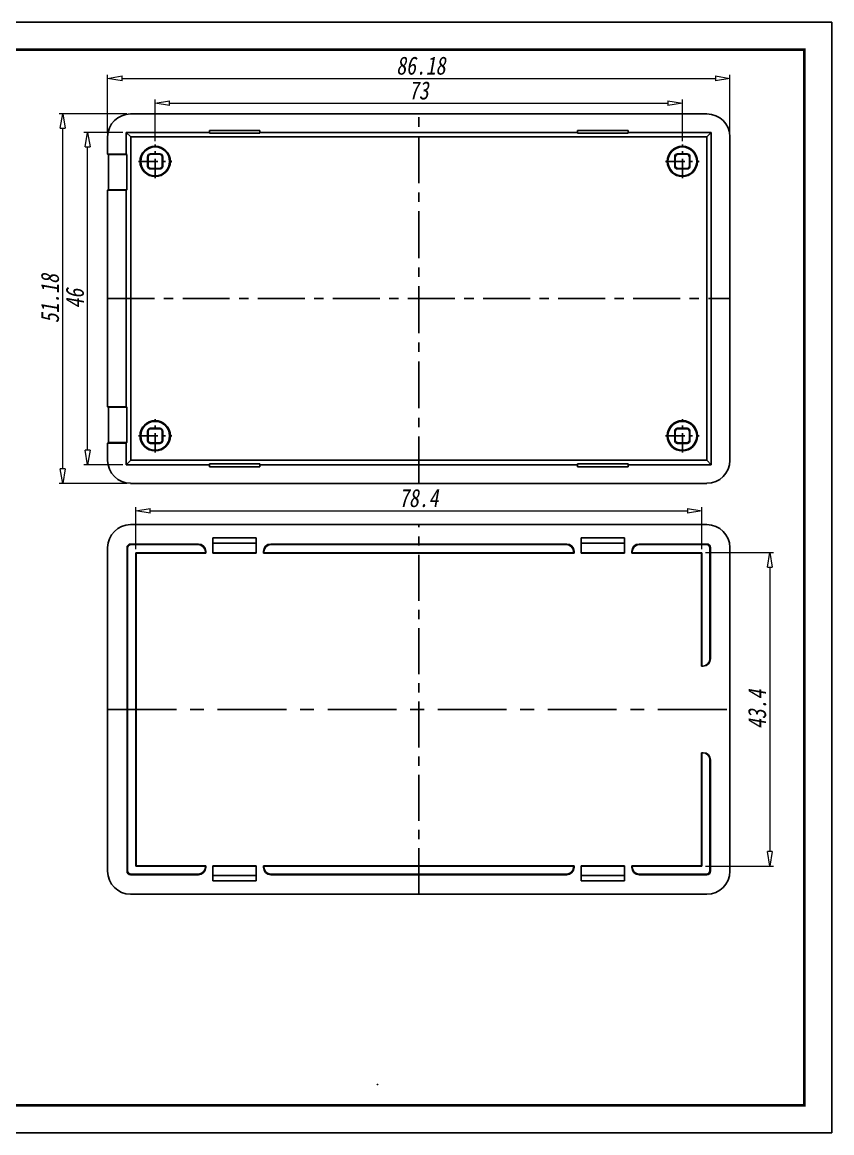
# Model space of a CAD drawing. Header units: millimetres. Extents: x -76 to 145, y 1091 to 1245.
# Drawn here: x 33.2 to 145.3, y 1091.4 to 1245.2 of the extents above; entities that cross this region are included whole.
import ezdxf

# ---------------------------------------------------------------- set-up
doc = ezdxf.new("R2010")
doc.units = ezdxf.units.MM
doc.linetypes.add('CENTER', pattern=[50.8, 31.75, -6.35, 6.35, -6.35])
doc.layers.add('dim', color=82, linetype='Continuous', lineweight=9)
doc.layers.add('from', color=7, linetype='Continuous')
doc.styles.add('wuwei', font='SimSun.ttf', dxfattribs={"width": 0.8, "oblique": 10})
doc.dimstyles.new('wuwei', dxfattribs={"dimtxt": 2.5, "dimasz": 1.5, "dimexe": 0.3, "dimexo": 0.3, "dimgap": 0.5, "dimtad": 1, "dimdsep": 46, "dimtxsty": 'wuwei', "dimblk": 'CLOSEDBLANK', "dimcen": 0, "dimclrd": 42, "dimclre": 40, "dimclrt": 74, "dimazin": 2, "dimtfac": 1, "dimtofl": 0, "dimtmove": 0, "dimatfit": 3, "dimfxl": 1, "dimlwd": 5, "dimlwe": 5, "dimarcsym": 0})

# ---------------------------------------------------------------- blocks, each defined once
blk = doc.blocks.new('_ClosedBlank')
at = {"color": 0, "linetype": 'ByBlock', "lineweight": -2}
for p, q in [((-1, 0.167), (0, 0)), ((-1, 0.167), (-1, -0.167)), ((0, 0), (-1, -0.167))]:
    blk.add_line(p, q, dxfattribs=at)
blk = doc.blocks.new('*D121')
at = {"layer": 'Defpoints', "color": 0}
for p in [(127.33, 1171.77), (127.33, 1128.37), (136.74, 1128.37)]:
    blk.add_point(p, dxfattribs=at)
at = {"layer": 'dim', "color": 40, "lineweight": 5}
for p, q in [((127.82, 1171.77), (137.24, 1171.77)), ((127.82, 1128.37), (137.24, 1128.37))]:
    blk.add_line(p, q, dxfattribs=at)
at = {"layer": 'dim', "color": 42, "lineweight": 5}
blk.add_line((136.74, 1169.77), (136.74, 1130.37), dxfattribs=at)
at = {"layer": 'dim', "color": 42, "lineweight": 5, "xscale": 2, "yscale": 2, "zscale": 2}
for p, rotation in [((136.74, 1171.77), 90), ((136.74, 1128.37), 270)]:
    blk.add_blockref('_ClosedBlank', p, dxfattribs=dict(at, rotation=rotation))
at = {"layer": 'dim', "color": 74, "insert": (134.99, 1150.07), "char_height": 2.5, "attachment_point": 5, "rotation": 90, "style": 'wuwei'}
blk.add_mtext('43.4', dxfattribs=at)
blk = doc.blocks.new('*D122')
at = {"layer": 'Defpoints', "color": 0}
for p in [(127.33, 1177.57), (48.93, 1171.77), (127.33, 1171.77)]:
    blk.add_point(p, dxfattribs=at)
at = {"layer": 'dim', "color": 40, "lineweight": 5}
for p, q in [((48.93, 1172.27), (48.93, 1178.07)), ((127.33, 1172.27), (127.33, 1178.07))]:
    blk.add_line(p, q, dxfattribs=at)
at = {"layer": 'dim', "color": 42, "lineweight": 5}
blk.add_line((50.93, 1177.57), (125.33, 1177.57), dxfattribs=at)
at = {"layer": 'dim', "color": 42, "lineweight": 5, "xscale": 2, "yscale": 2, "zscale": 2, "rotation": 180}
blk.add_blockref('_ClosedBlank', (48.93, 1177.57), dxfattribs=at)
at = {"layer": 'dim', "color": 42, "lineweight": 5, "xscale": 2, "yscale": 2, "zscale": 2}
blk.add_blockref('_ClosedBlank', (127.33, 1177.57), dxfattribs=at)
at = {"layer": 'dim', "color": 74, "insert": (88.13, 1179.32), "char_height": 2.5, "attachment_point": 5, "style": 'wuwei'}
blk.add_mtext('78.4', dxfattribs=at)
blk = doc.blocks.new('*D73')
at = {"layer": 'Defpoints', "color": 0}
for p in [(124.63, 1234.01), (51.63, 1228.27), (124.63, 1228.27)]:
    blk.add_point(p, dxfattribs=at)
at = {"layer": 'dim', "color": 40, "lineweight": 5}
for p, q in [((51.63, 1228.77), (51.63, 1234.51)), ((124.63, 1228.77), (124.63, 1234.51))]:
    blk.add_line(p, q, dxfattribs=at)
at = {"layer": 'dim', "color": 42, "lineweight": 5}
blk.add_line((53.63, 1234.01), (122.63, 1234.01), dxfattribs=at)
at = {"layer": 'dim', "color": 42, "lineweight": 5, "xscale": 2, "yscale": 2, "zscale": 2, "rotation": 180}
blk.add_blockref('_ClosedBlank', (51.63, 1234.01), dxfattribs=at)
at = {"layer": 'dim', "color": 42, "lineweight": 5, "xscale": 2, "yscale": 2, "zscale": 2}
blk.add_blockref('_ClosedBlank', (124.63, 1234.01), dxfattribs=at)
at = {"layer": 'dim', "color": 74, "insert": (88.13, 1235.76), "char_height": 2.5, "attachment_point": 5, "style": 'wuwei'}
blk.add_mtext('73', dxfattribs=at)
blk = doc.blocks.new('*D74')
at = {"layer": 'Defpoints', "color": 0}
for p in [(131.21, 1237.45), (45.04, 1229.35), (131.21, 1229.35)]:
    blk.add_point(p, dxfattribs=at)
at = {"layer": 'dim', "color": 40, "lineweight": 5}
for p, q in [((45.04, 1229.85), (45.04, 1237.95)), ((131.21, 1229.85), (131.21, 1237.95))]:
    blk.add_line(p, q, dxfattribs=at)
at = {"layer": 'dim', "color": 42, "lineweight": 5}
blk.add_line((47.04, 1237.45), (129.21, 1237.45), dxfattribs=at)
at = {"layer": 'dim', "color": 42, "lineweight": 5, "xscale": 2, "yscale": 2, "zscale": 2, "rotation": 180}
blk.add_blockref('_ClosedBlank', (45.04, 1237.45), dxfattribs=at)
at = {"layer": 'dim', "color": 42, "lineweight": 5, "xscale": 2, "yscale": 2, "zscale": 2}
blk.add_blockref('_ClosedBlank', (131.21, 1237.45), dxfattribs=at)
at = {"layer": 'dim', "color": 74, "insert": (88.42, 1239.2), "char_height": 2.5, "attachment_point": 5, "style": 'wuwei'}
blk.add_mtext('86.18', dxfattribs=at)
blk = doc.blocks.new('*D75')
at = {"layer": 'Defpoints', "color": 0}
for p in [(38.82, 1232.54), (48.22, 1232.54), (48.22, 1181.37)]:
    blk.add_point(p, dxfattribs=at)
at = {"layer": 'dim', "color": 40, "lineweight": 5}
for p, q in [((47.72, 1232.54), (38.32, 1232.54)), ((47.72, 1181.37), (38.32, 1181.37))]:
    blk.add_line(p, q, dxfattribs=at)
at = {"layer": 'dim', "color": 42, "lineweight": 5}
blk.add_line((38.82, 1183.37), (38.82, 1230.54), dxfattribs=at)
at = {"layer": 'dim', "color": 42, "lineweight": 5, "xscale": 2, "yscale": 2, "zscale": 2}
for p, rotation in [((38.82, 1232.54), 90), ((38.82, 1181.37), 270)]:
    blk.add_blockref('_ClosedBlank', p, dxfattribs=dict(at, rotation=rotation))
at = {"layer": 'dim', "color": 74, "insert": (37.07, 1206.95), "char_height": 2.5, "attachment_point": 5, "rotation": 90, "style": 'wuwei'}
blk.add_mtext('51.18', dxfattribs=at)
blk = doc.blocks.new('*D76')
at = {"layer": 'Defpoints', "color": 0}
for p in [(42.27, 1229.95), (47.63, 1229.95), (47.63, 1183.95)]:
    blk.add_point(p, dxfattribs=at)
at = {"layer": 'dim', "color": 40, "lineweight": 5}
for p, q in [((47.13, 1229.95), (41.77, 1229.95)), ((47.13, 1183.95), (41.77, 1183.95))]:
    blk.add_line(p, q, dxfattribs=at)
at = {"layer": 'dim', "color": 42, "lineweight": 5}
blk.add_line((42.27, 1185.95), (42.27, 1227.95), dxfattribs=at)
at = {"layer": 'dim', "color": 42, "lineweight": 5, "xscale": 2, "yscale": 2, "zscale": 2}
for p, rotation in [((42.27, 1229.95), 90), ((42.27, 1183.95), 270)]:
    blk.add_blockref('_ClosedBlank', p, dxfattribs=dict(at, rotation=rotation))
at = {"layer": 'dim', "color": 74, "insert": (40.52, 1206.95), "char_height": 2.5, "attachment_point": 5, "rotation": 90, "style": 'wuwei'}
blk.add_mtext('46', dxfattribs=at)
blk = doc.blocks.new('*u49')
at = {"color": 7, "linetype": 'Continuous'}
for p, q in [((39.9, 25.59), (-39.9, 25.59)), ((-29, 22.89), (-29, 23.3)), ((-22, 23.3), (-29, 23.3)), ((-22, 22.89), (-22, 23.3)), ((22, 22.89), (22, 23.3)), ((29, 23.3), (22, 23.3)), ((29, 22.89), (29, 23.3)), ((-43.09, 22.4), (-43.09, 20)), ((-40.5, 23), (-40.5, 20)), ((-39.89, 22.39), (-40.5, 23)), ((-40.5, 23), (-29, 23)), ((-39.89, -22.39), (-39.89, 22.39)), ((-39.89, 22.39), (39.89, 22.39)), ((-22, 22.89), (-29, 22.89)), ((-22, 23), (22, 23)), ((29, 22.89), (22, 22.89)), ((29, 23), (40.5, 23)), ((40.5, 23), (39.89, 22.39)), ((39.89, 22.39), (39.89, -22.39)), ((40.5, 23), (40.5, -23)), ((43.09, -22.4), (43.09, 22.4)), ((-43.09, 20), (-42.98, 19.95)), ((-43.09, 20), (-40.5, 20)), ((-40.5, 20), (-40.43, 19.95)), ((-37.08, 19.98), (-37.15, 20.05)), ((-35.85, 20.05), (-37.15, 20.05)), ((-35.92, 19.98), (-35.85, 20.05)), ((37.15, 20.05), (35.85, 20.05)), ((35.92, 19.98), (35.85, 20.05)), ((37.08, 19.98), (37.15, 20.05)), ((-42.98, 19.95), (-42.98, 15.05)), ((-42.98, 19.95), (-40.43, 19.95)), ((-40.43, 19.95), (-40.43, 15.05)), ((-37.55, 19.65), (-37.55, 18.35)), ((-37.48, 19.58), (-37.55, 19.65)), ((-37.48, 18.42), (-37.48, 19.58)), ((-37.08, 19.98), (-35.92, 19.98)), ((-35.52, 19.58), (-35.45, 19.65)), ((-35.52, 19.58), (-35.52, 18.42)), ((-35.45, 18.35), (-35.45, 19.65)), ((35.45, 19.65), (35.45, 18.35)), ((35.52, 19.58), (35.45, 19.65)), ((35.52, 18.42), (35.52, 19.58)), ((35.92, 19.98), (37.08, 19.98)), ((37.48, 19.58), (37.55, 19.65)), ((37.48, 19.58), (37.48, 18.42)), ((37.55, 18.35), (37.55, 19.65)), ((-37.48, 18.42), (-37.55, 18.35)), ((-37.08, 18.02), (-37.15, 17.95)), ((-37.15, 17.95), (-35.85, 17.95)), ((-35.92, 18.02), (-37.08, 18.02)), ((-35.92, 18.02), (-35.85, 17.95)), ((-35.52, 18.42), (-35.45, 18.35)), ((35.52, 18.42), (35.45, 18.35)), ((35.92, 18.02), (35.85, 17.95)), ((35.85, 17.95), (37.15, 17.95)), ((37.08, 18.02), (35.92, 18.02)), ((37.08, 18.02), (37.15, 17.95)), ((37.48, 18.42), (37.55, 18.35)), ((-43.09, 15), (-42.98, 15.05)), ((-43.09, 15), (-43.09, -15)), ((-40.5, 15), (-43.09, 15)), ((-42.98, 15.05), (-40.43, 15.05)), ((-40.5, 15), (-40.43, 15.05)), ((-40.5, 15), (-40.5, -15)), ((-43.09, -15), (-42.98, -15.05)), ((-43.09, -15), (-40.5, -15)), ((-42.98, -15.05), (-42.98, -19.95)), ((-42.98, -15.05), (-40.43, -15.05)), ((-40.5, -15), (-40.43, -15.05)), ((-40.43, -15.05), (-40.43, -19.95)), ((-37.55, -18.35), (-37.55, -19.65)), ((-37.48, -18.42), (-37.55, -18.35)), ((-37.48, -19.58), (-37.48, -18.42)), ((-37.08, -18.02), (-37.15, -17.95)), ((-35.85, -17.95), (-37.15, -17.95)), ((-37.08, -18.02), (-35.92, -18.02)), ((-35.92, -18.02), (-35.85, -17.95)), ((-35.52, -18.42), (-35.45, -18.35)), ((-35.52, -18.42), (-35.52, -19.58)), ((-35.45, -19.65), (-35.45, -18.35)), ((35.52, -18.42), (35.45, -18.35)), ((35.45, -18.35), (35.45, -19.65)), ((35.52, -19.58), (35.52, -18.42)), ((37.15, -17.95), (35.85, -17.95)), ((35.92, -18.02), (35.85, -17.95)), ((35.92, -18.02), (37.08, -18.02)), ((37.08, -18.02), (37.15, -17.95)), ((37.48, -18.42), (37.55, -18.35)), ((37.48, -18.42), (37.48, -19.58)), ((37.55, -19.65), (37.55, -18.35)), ((-43.09, -20), (-42.98, -19.95)), ((-40.43, -19.95), (-42.98, -19.95)), ((-40.5, -20), (-40.43, -19.95)), ((-37.48, -19.58), (-37.55, -19.65)), ((-37.08, -19.98), (-37.15, -20.05)), ((-35.92, -19.98), (-37.08, -19.98)), ((-35.92, -19.98), (-35.85, -20.05)), ((-35.52, -19.58), (-35.45, -19.65)), ((35.52, -19.58), (35.45, -19.65)), ((35.92, -19.98), (35.85, -20.05)), ((37.08, -19.98), (35.92, -19.98)), ((37.08, -19.98), (37.15, -20.05)), ((37.48, -19.58), (37.55, -19.65)), ((-43.09, -20), (-43.09, -22.4)), ((-40.5, -20), (-43.09, -20)), ((-40.5, -20), (-40.5, -23)), ((-37.15, -20.05), (-35.85, -20.05)), ((35.85, -20.05), (37.15, -20.05)), ((-40.5, -23), (-39.89, -22.39)), ((-29, -23), (-40.5, -23)), ((39.89, -22.39), (-39.89, -22.39)), ((-29, -23.3), (-29, -22.89)), ((-22, -22.89), (-29, -22.89)), ((-22, -23.3), (-22, -22.89)), ((22, -23), (-22, -23)), ((29, -22.89), (22, -22.89)), ((22, -23.3), (22, -22.89)), ((29, -23.3), (29, -22.89)), ((40.5, -23), (29, -23)), ((39.89, -22.39), (40.5, -23)), ((-29, -23.3), (-22, -23.3)), ((22, -23.3), (29, -23.3)), ((-39.9, -25.59), (39.9, -25.59))]:
    blk.add_line(p, q, dxfattribs=at)
at = {"color": 1, "linetype": 'CENTER', "ltscale": 0.204701}
for p, q in [((0, -25.59), (0, 25.59)), ((-43.09, 0), (43.09, 0))]:
    blk.add_line(p, q, dxfattribs=at)
at = {"color": 1, "linetype": 'CENTER', "ltscale": 0.08419}
for p, q in [((-36.5, 16.68), (-36.5, 21.32)), ((36.5, 16.68), (36.5, 21.32)), ((-38.82, 19), (-34.18, 19)), ((34.18, 19), (38.82, 19)), ((-36.5, -21.32), (-36.5, -16.68)), ((36.5, -21.32), (36.5, -16.68)), ((-38.82, -19), (-34.18, -19)), ((34.18, -19), (38.82, -19))]:
    blk.add_line(p, q, dxfattribs=at)
at = {"color": 7, "linetype": 'Continuous'}
for centre, radius in [((-36.5, 19), 2.1), ((-36.5, 19), 2), ((36.5, 19), 2.1), ((36.5, 19), 2), ((-36.5, -19), 2.1), ((36.5, -19), 2.1), ((-36.5, -19), 2), ((36.5, -19), 2)]:
    blk.add_circle(centre, radius, dxfattribs=at)
for centre, major_axis, ratio, start_param, end_param in [((-39.89, 22.39), (-2.26, 2.26), 0.997265, -0.784029, 0.784029), ((39.89, 22.39), (2.26, 2.26), 0.997265, -0.784029, 0.784029), ((-37.15, 19.65), (0.283, -0.283), 0.999695, 2.356347, 3.926839), ((-35.85, 19.65), (0.283, 0.283), 0.999695, -0.785246, 0.785246), ((35.85, 19.65), (0.283, -0.283), 0.999695, 2.356347, 3.926839), ((37.15, 19.65), (0.283, 0.283), 0.999695, -0.785246, 0.785246), ((-37.08, 19.58), (0.283, -0.283), 0.999695, 2.356347, 3.926839), ((-35.92, 19.58), (-0.283, -0.283), 0.999695, 2.356347, 3.926839), ((35.92, 19.58), (0.283, -0.283), 0.999695, 2.356347, 3.926839), ((37.08, 19.58), (-0.283, -0.283), 0.999695, 2.356347, 3.926839), ((-37.15, 18.35), (0.283, 0.283), 0.999695, 2.356347, 3.926839), ((-37.08, 18.42), (0.283, 0.283), 0.999695, 2.356347, 3.926839), ((-35.92, 18.42), (-0.283, 0.283), 0.999695, 2.356347, 3.926839), ((-35.85, 18.35), (0.283, -0.283), 0.999695, -0.785246, 0.785246), ((35.85, 18.35), (0.283, 0.283), 0.999695, -3.926839, -2.356347), ((35.92, 18.42), (0.283, 0.283), 0.999695, 2.356347, 3.926839), ((37.08, 18.42), (-0.283, 0.283), 0.999695, 2.356347, 3.926839), ((37.15, 18.35), (0.283, -0.283), 0.999695, -0.785246, 0.785246), ((-37.15, -18.35), (0.283, -0.283), 0.999695, 2.356347, 3.926839), ((-37.08, -18.42), (0.283, -0.283), 0.999695, 2.356347, 3.926839), ((-35.92, -18.42), (-0.283, -0.283), 0.999695, 2.356347, 3.926839), ((-35.85, -18.35), (0.283, 0.283), 0.999695, -0.785246, 0.785246), ((35.85, -18.35), (0.283, -0.283), 0.999695, 2.356347, 3.926839), ((35.92, -18.42), (0.283, -0.283), 0.999695, 2.356347, 3.926839), ((37.08, -18.42), (-0.283, -0.283), 0.999695, 2.356347, 3.926839), ((37.15, -18.35), (0.283, 0.283), 0.999695, -0.785246, 0.785246), ((-37.15, -19.65), (0.283, 0.283), 0.999695, 2.356347, 3.926839), ((-37.08, -19.58), (0.283, 0.283), 0.999695, 2.356347, 3.926839), ((-35.92, -19.58), (-0.283, 0.283), 0.999695, 2.356347, 3.926839), ((-35.85, -19.65), (0.283, -0.283), 0.999695, -0.785246, 0.785246), ((35.85, -19.65), (0.283, 0.283), 0.999695, -3.926839, -2.356347), ((35.92, -19.58), (0.283, 0.283), 0.999695, 2.356347, 3.926839), ((37.08, -19.58), (-0.283, 0.283), 0.999695, 2.356347, 3.926839), ((37.15, -19.65), (0.283, -0.283), 0.999695, -0.785246, 0.785246), ((-39.89, -22.39), (-2.26, -2.26), 0.997265, -0.784029, 0.784029), ((39.89, -22.39), (2.26, -2.26), 0.997265, -0.784029, 0.784029)]:
    blk.add_ellipse(centre, major_axis=major_axis, ratio=ratio, start_param=start_param, end_param=end_param, dxfattribs=at)

msp = doc.modelspace()

# ---------------------------------------------------------------- linework, layer by layer
at = {"color": 7, "linetype": 'Continuous'}
for p, q in [((128.026, 1175.655), (48.227, 1175.655)), ((59.627, 1173.816), (65.627, 1173.816)), ((59.627, 1171.714), (59.627, 1173.816)), ((65.627, 1171.714), (65.627, 1173.816)), ((110.627, 1173.816), (116.627, 1173.816)), ((110.627, 1171.714), (110.627, 1173.816)), ((116.627, 1173.816), (116.627, 1171.714)), ((45.039, 1172.467), (45.039, 1127.668)), ((47.806, 1172.388), (47.728, 1172.466)), ((47.728, 1127.669), (47.728, 1172.466)), ((47.806, 1172.388), (47.806, 1127.747)), ((48.228, 1172.966), (57.627, 1172.966)), ((48.306, 1172.888), (48.228, 1172.966)), ((57.574, 1172.888), (48.306, 1172.888)), ((57.574, 1172.888), (57.627, 1172.966)), ((58.574, 1171.888), (58.627, 1171.966)), ((58.627, 1171.966), (58.627, 1171.714)), ((59.627, 1173.066), (65.627, 1173.066)), ((66.627, 1171.966), (66.679, 1171.888)), ((66.627, 1171.714), (66.627, 1171.966)), ((67.626, 1172.966), (108.627, 1172.966)), ((67.626, 1172.966), (67.679, 1172.888)), ((108.574, 1172.888), (67.679, 1172.888)), ((108.574, 1172.888), (108.627, 1172.966)), ((109.574, 1171.888), (109.627, 1171.966)), ((109.627, 1171.966), (109.627, 1171.714)), ((110.627, 1173.066), (116.627, 1173.066)), ((117.627, 1171.966), (117.679, 1171.888)), ((117.627, 1171.714), (117.627, 1171.966)), ((118.626, 1172.966), (118.679, 1172.888)), ((118.626, 1172.966), (128.025, 1172.966)), ((127.947, 1172.888), (118.679, 1172.888)), ((127.947, 1172.888), (128.025, 1172.966)), ((128.447, 1172.388), (128.525, 1172.466)), ((128.447, 1157.068), (128.447, 1172.388)), ((128.525, 1172.466), (128.525, 1157.068)), ((131.214, 1172.467), (131.214, 1127.668)), ((48.928, 1171.766), (58.574, 1171.766)), ((48.928, 1171.766), (48.98, 1171.714)), ((48.928, 1128.369), (48.928, 1171.766)), ((48.98, 1171.714), (58.627, 1171.714)), ((48.98, 1128.421), (48.98, 1171.714)), ((58.574, 1171.888), (58.574, 1171.766)), ((58.574, 1171.766), (58.627, 1171.714)), ((59.627, 1171.766), (65.627, 1171.766)), ((59.627, 1171.714), (65.627, 1171.714)), ((66.679, 1171.766), (66.627, 1171.714)), ((66.627, 1171.714), (109.627, 1171.714)), ((66.679, 1171.888), (66.679, 1171.766)), ((66.679, 1171.766), (109.574, 1171.766)), ((109.574, 1171.888), (109.574, 1171.766)), ((109.574, 1171.766), (109.627, 1171.714)), ((110.627, 1171.766), (116.627, 1171.766)), ((110.627, 1171.714), (116.627, 1171.714)), ((117.679, 1171.766), (117.627, 1171.714)), ((117.627, 1171.714), (127.273, 1171.714)), ((117.679, 1171.888), (117.679, 1171.766)), ((117.679, 1171.766), (127.325, 1171.766)), ((127.325, 1171.766), (127.273, 1171.714)), ((127.273, 1171.714), (127.273, 1156.068)), ((127.325, 1171.766), (127.325, 1156.068)), ((128.447, 1157.068), (128.525, 1157.068)), ((127.446, 1156.068), (127.273, 1156.068)), ((127.273, 1144.068), (127.273, 1128.421)), ((127.446, 1144.068), (127.273, 1144.068)), ((127.325, 1144.068), (127.325, 1128.369)), ((128.447, 1127.747), (128.447, 1143.068)), ((128.525, 1143.068), (128.447, 1143.068)), ((128.525, 1143.068), (128.525, 1127.669)), ((47.806, 1127.747), (47.728, 1127.669)), ((48.928, 1128.369), (48.98, 1128.421)), ((58.574, 1128.369), (48.928, 1128.369)), ((58.627, 1128.421), (48.98, 1128.421)), ((58.574, 1128.369), (58.627, 1128.421)), ((58.574, 1128.369), (58.574, 1128.247)), ((58.627, 1128.169), (58.574, 1128.247)), ((58.627, 1128.421), (58.627, 1128.169)), ((65.627, 1128.421), (59.627, 1128.421)), ((59.627, 1126.319), (59.627, 1128.421)), ((65.627, 1128.369), (59.627, 1128.369)), ((65.627, 1126.319), (65.627, 1128.421)), ((109.627, 1128.421), (66.627, 1128.421)), ((66.627, 1128.169), (66.627, 1128.421)), ((66.679, 1128.369), (66.627, 1128.421)), ((66.679, 1128.247), (66.627, 1128.169)), ((109.574, 1128.369), (66.679, 1128.369)), ((66.679, 1128.369), (66.679, 1128.247)), ((109.574, 1128.369), (109.627, 1128.421)), ((109.574, 1128.369), (109.574, 1128.247)), ((109.627, 1128.169), (109.574, 1128.247)), ((109.627, 1128.421), (109.627, 1128.169)), ((110.627, 1126.319), (110.627, 1128.421)), ((116.627, 1128.421), (110.627, 1128.421)), ((116.627, 1128.369), (110.627, 1128.369)), ((116.627, 1126.319), (116.627, 1128.421)), ((117.627, 1128.169), (117.627, 1128.421)), ((117.679, 1128.369), (117.627, 1128.421)), ((127.273, 1128.421), (117.627, 1128.421)), ((117.679, 1128.247), (117.627, 1128.169)), ((117.679, 1128.369), (117.679, 1128.247)), ((127.325, 1128.369), (117.679, 1128.369)), ((127.325, 1128.369), (127.273, 1128.421)), ((128.447, 1127.747), (128.525, 1127.669)), ((48.306, 1127.247), (48.228, 1127.169)), ((57.627, 1127.169), (48.228, 1127.169)), ((48.306, 1127.247), (57.574, 1127.247)), ((57.627, 1127.169), (57.574, 1127.247)), ((65.627, 1127.069), (59.627, 1127.069)), ((65.627, 1126.319), (59.627, 1126.319)), ((67.679, 1127.247), (67.626, 1127.169)), ((108.627, 1127.169), (67.626, 1127.169)), ((67.679, 1127.247), (108.574, 1127.247)), ((108.627, 1127.169), (108.574, 1127.247)), ((116.627, 1127.069), (110.627, 1127.069)), ((116.627, 1126.319), (110.627, 1126.319)), ((118.679, 1127.247), (118.626, 1127.169)), ((128.025, 1127.169), (118.626, 1127.169)), ((118.679, 1127.247), (127.947, 1127.247)), ((127.947, 1127.247), (128.025, 1127.169)), ((128.026, 1124.48), (48.227, 1124.48))]:
    msp.add_line(p, q, dxfattribs=at)
at = {"color": 1, "linetype": 'CENTER', "ltscale": 0.2}
msp.add_line((88.127, 1124.48), (88.127, 1175.655), dxfattribs=at)
at = {"color": 1, "linetype": 'CENTER', "ltscale": 0.3}
msp.add_line((45.039, 1150.068), (131.214, 1150.068), dxfattribs=at)
at = {"color": 7, "linetype": 'Continuous'}
for centre, major_axis, ratio, start_param, end_param in [((48.231, 1172.463), (-2.258, 2.258), 0.9987828, -0.7847892, 0.7847892), ((128.022, 1172.463), (2.258, 2.258), 0.9987828, -0.7847892, 0.7847892), ((48.228, 1172.466), (0.354, -0.354), 0.999315, 2.3565371, 3.9266482), ((48.307, 1172.388), (-0.354, 0.354), 0.999315, -0.7850555, 0.7850555), ((57.574, 1171.887), (0.555, 0.832), 0.9995052, -0.9826239, 0.5877156), ((57.626, 1171.966), (0.555, 0.832), 0.9995052, -0.9826239, 0.5877156), ((67.627, 1171.966), (-0.555, 0.832), 0.9995052, -0.5877156, 0.9826239), ((67.679, 1171.887), (0.555, -0.832), 0.9995052, 2.553877, 4.1242165), ((108.574, 1171.887), (0.555, 0.832), 0.9995052, -0.9826239, 0.5877156), ((108.626, 1171.966), (0.555, 0.832), 0.9995052, -0.9826239, 0.5877156), ((118.627, 1171.966), (-0.555, 0.832), 0.9995052, -0.5877156, 0.9826239), ((118.679, 1171.887), (0.555, -0.832), 0.9995052, 2.553877, 4.1242165), ((127.946, 1172.388), (0.354, 0.354), 0.999315, -0.7850555, 0.7850555), ((128.025, 1172.466), (0.354, 0.354), 0.999315, -0.7850555, 0.7850555), ((127.446, 1157.068), (1, 0), 0.9996573, -1.5707963, 0), ((127.525, 1157.068), (1, 0), 0.9996573, -1.5707963, 0), ((127.446, 1143.068), (-1, 0), 0.9996573, 3.1415927, 4.712389), ((127.525, 1143.068), (1, 0), 0.9996573, 0, 1.5707963), ((48.231, 1127.672), (-2.258, -2.258), 0.9987828, -0.7847892, 0.7847892), ((48.228, 1127.669), (0.354, 0.354), 0.999315, 2.3565371, 3.9266482), ((48.307, 1127.748), (-0.354, -0.354), 0.999315, -0.7850555, 0.7850555), ((57.574, 1128.248), (-0.555, 0.832), 0.9995052, 2.553877, 4.1242165), ((57.626, 1128.169), (-0.555, 0.832), 0.9995052, -3.7293083, -2.1589688), ((67.627, 1128.169), (0.555, 0.832), 0.9995052, -4.1242165, -2.553877), ((67.679, 1128.248), (-0.555, -0.832), 0.9995052, -0.9826239, 0.5877156), ((108.574, 1128.248), (-0.555, 0.832), 0.9995052, 2.553877, 4.1242165), ((108.626, 1128.169), (-0.555, 0.832), 0.9995052, -3.7293083, -2.1589688), ((118.627, 1128.169), (0.555, 0.832), 0.9995052, -4.1242165, -2.553877), ((118.679, 1128.248), (-0.555, -0.832), 0.9995052, -0.9826239, 0.5877156), ((127.946, 1127.748), (0.354, -0.354), 0.999315, -0.7850555, 0.7850555), ((128.025, 1127.669), (0.354, -0.354), 0.999315, -0.7850555, 0.7850555), ((128.022, 1127.672), (2.258, -2.258), 0.9987828, -0.7847892, 0.7847892)]:
    msp.add_ellipse(centre, major_axis=major_axis, ratio=ratio, start_param=start_param, end_param=end_param, dxfattribs=at)
at = {"layer": 'from'}
msp.add_line((141.505, 1095.247), (71.879, 1095.247), dxfattribs=at)
msp.add_lwpolyline([(-75.996, 1091.433), (145.32, 1091.433), (145.32, 1245.228), (-75.996, 1245.228)], close=True, dxfattribs=at)
at = {"layer": 'from', "const_width": 0.381}
msp.add_lwpolyline([(-72.182, 1095.247), (-72.182, 1241.413), (141.505, 1241.413), (141.505, 1095.247), (-72.182, 1095.247)], dxfattribs=at)
at = {"layer": 'from'}
msp.add_arc((82.405, 1098.074), 0.0486, 0, 180, dxfattribs=at)

# ---------------------------------------------------------------- block references
at = {"color": 7}
msp.add_blockref('*u49', (88.127, 1206.953), dxfattribs=at)

# ---------------------------------------------------------------- dimensions: what is measured, and where the dimension line sits
at = {"layer": 'dim', "color": 7}
for base, p1, p2, picture, middle in [((131.2142, 1237.4465), (45.0389, 1229.3548), (131.2142, 1229.3548), '*D74', (88.4211, 1237.4465)), ((124.627, 1234.005), (51.627, 1228.268), (124.627, 1228.268), '*D73', (88.127, 1234.005))]:
    dim = msp.add_linear_dim(base=base, p1=p1, p2=p2, dimstyle='wuwei', override={"dimasz": 2, "dimexe": 0.49975, "dimexo": 0.49975, "dimgap": 0.49975}, dxfattribs=at)
    dim.commit()
    dim.dimension.update_dxf_attribs({"geometry": picture, "text_midpoint": middle, "dimtype": 160})
for base, p1, p2, picture, middle in [((38.8187, 1232.5404), (48.2245, 1181.3651), (48.2245, 1232.5404), '*D75', (37.0689, 1206.9528)), ((42.273, 1229.952), (47.628, 1183.954), (47.628, 1229.952), '*D76', (40.523, 1206.953)), ((136.741, 1128.369), (127.325, 1171.766), (127.325, 1128.369), '*D121', (134.992, 1150.068))]:
    dim = msp.add_linear_dim(base=base, p1=p1, p2=p2, angle=90, dimstyle='wuwei', override={"dimasz": 2, "dimexe": 0.49975, "dimexo": 0.49975, "dimgap": 0.49975}, dxfattribs=at)
    dim.commit()
    dim.dimension.update_dxf_attribs({"geometry": picture, "text_midpoint": middle})
dim = msp.add_linear_dim(base=(127.325, 1177.567), p1=(48.928, 1171.766), p2=(127.325, 1171.766), dimstyle='wuwei', override={"dimasz": 2, "dimexe": 0.49975, "dimexo": 0.49975, "dimgap": 0.49975}, dxfattribs=at)
dim.commit()
dim.dimension.update_dxf_attribs({"geometry": '*D122', "text_midpoint": (88.127, 1179.317)})

doc.saveas('drawing.dxf')
